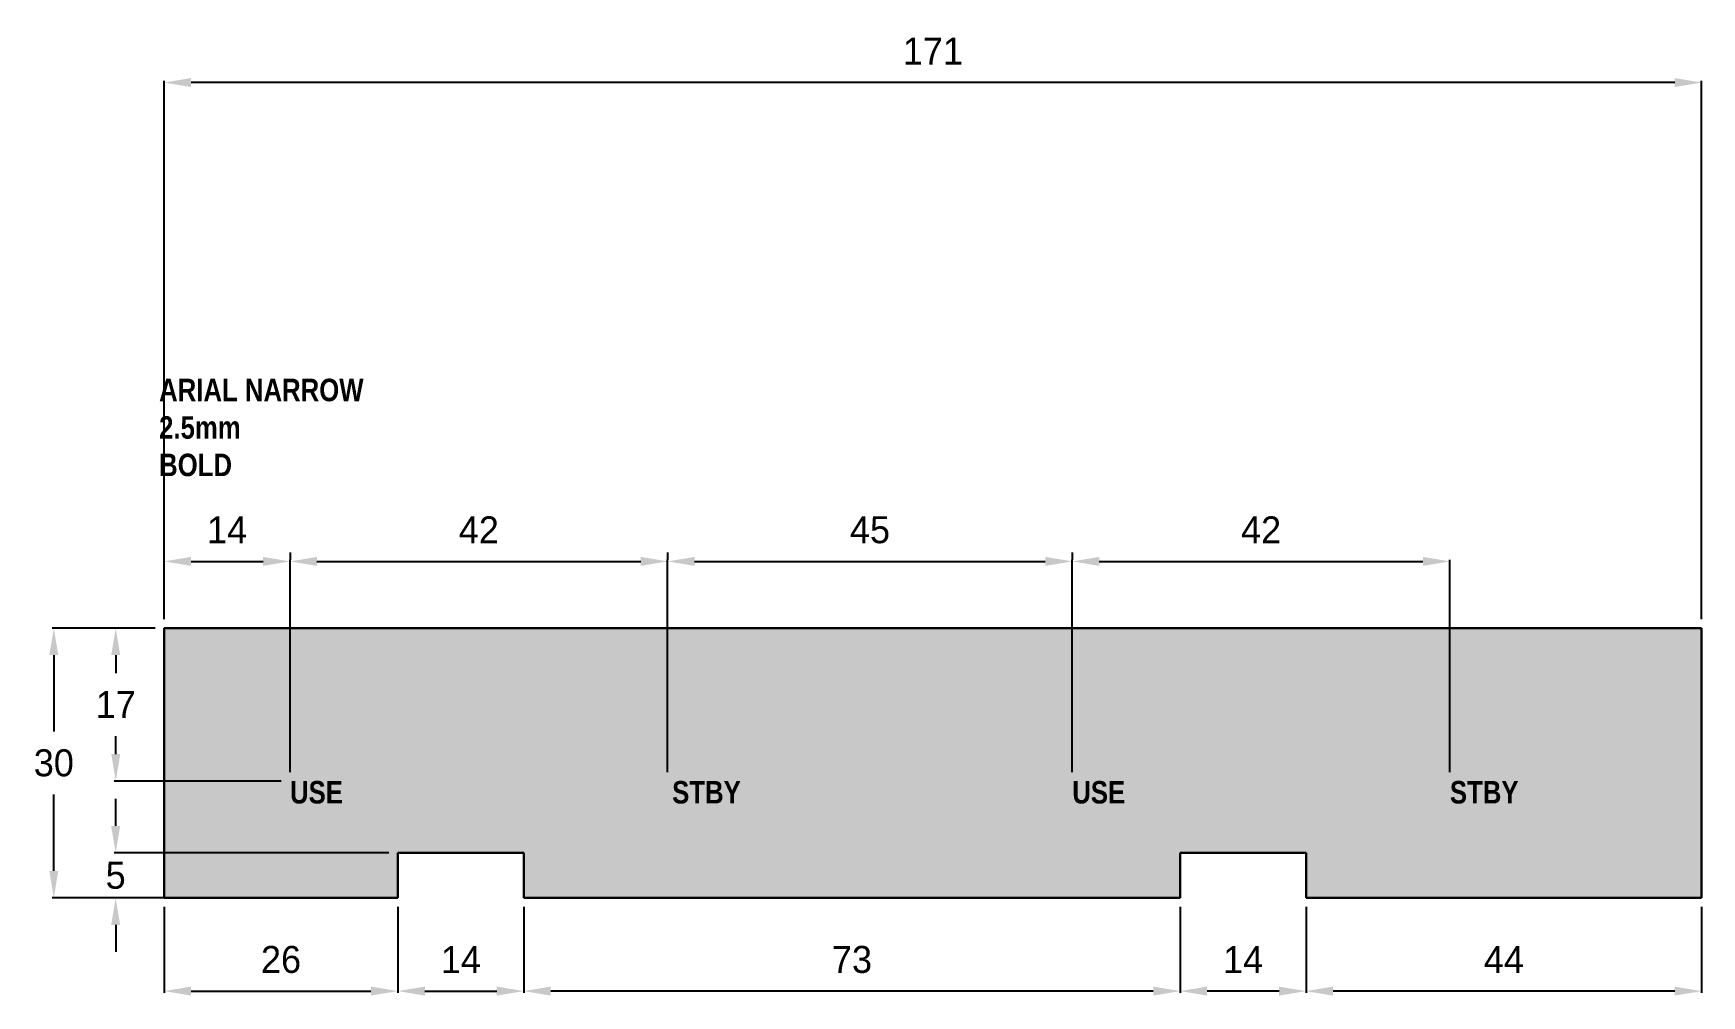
# Model space of a CAD drawing. Header units: inches. Extents: x 107 to 292, y 168 to 275.
import ezdxf

# ---------------------------------------------------------------- set-up
doc = ezdxf.new("R2010")
doc.units = ezdxf.units.IN
doc.header["$MEASUREMENT"] = 0
doc.layers.add('Koty', color=5, linetype='Continuous', lineweight=0)
doc.layers.add('Plexi', color=1, linetype='Continuous', lineweight=30, transparency=0.1)
doc.layers.add('Text', color=7, linetype='Continuous')
doc.dimstyles.get("Standard").update_dxf_attribs({"dimtxt": 3, "dimasz": 3, "dimexe": 0.18, "dimexo": 1, "dimgap": 2, "dimtad": 1, "dimtih": 1, "dimtoh": 1, "dimdec": 0, "dimzin": 0, "dimdsep": 46, "dimtxsty": 'Standard', "dimcen": 0.09, "dimadec": 0, "dimazin": 0, "dimtfac": 1, "dimtdec": 0, "dimtofl": 0, "dimtmove": 0, "dimatfit": 3, "dimfxl": 1, "dimtolj": 1, "dimtzin": 0, "dimarcsym": 0})

# ---------------------------------------------------------------- blocks, each defined once
blk = doc.blocks.new('*D3')
at = {"layer": 'Defpoints', "color": 0, "transparency": 16777216}
for p in [(121.5, 208.84), (109.23, 178.84), (121.5, 178.84)]:
    blk.add_point(p, dxfattribs=at)
at = {"layer": 'Koty', "color": 0, "lineweight": -2, "transparency": 16777216}
for p, q in [((120.5, 208.84), (109.05, 208.84)), ((109.23, 205.84), (109.23, 197.34)), ((109.23, 181.84), (109.23, 190.34)), ((120.5, 178.84), (109.05, 178.84))]:
    blk.add_line(p, q, dxfattribs=at)
at = {"layer": 'Koty', "color": 0, "transparency": 16777216}
for points in [[(108.73, 205.84), (109.73, 205.84), (109.23, 208.84)], [(108.73, 181.84), (109.73, 181.84), (109.23, 178.84)]]:
    blk.add_solid(points, dxfattribs=at)
at = {"layer": 'Koty', "color": 0, "transparency": 16777216, "insert": (109.23, 193.84), "char_height": 3, "attachment_point": 5}
blk.add_mtext('\\A1;30', dxfattribs=at)
blk = doc.blocks.new('*D4')
at = {"layer": 'Defpoints', "color": 0, "transparency": 16777216}
for p in [(116.11, 183.84), (147.5, 183.84), (147.5, 178.84)]:
    blk.add_point(p, dxfattribs=at)
at = {"layer": 'Koty', "color": 0, "lineweight": -2, "transparency": 16777216}
for p, q in [((116.11, 186.84), (116.11, 189.84)), ((146.5, 183.84), (115.93, 183.84)), ((146.5, 178.84), (115.93, 178.84)), ((116.11, 175.84), (116.11, 172.84))]:
    blk.add_line(p, q, dxfattribs=at)
at = {"layer": 'Koty', "color": 0, "transparency": 16777216}
for points in [[(115.61, 186.84), (116.61, 186.84), (116.11, 183.84)], [(115.61, 175.84), (116.61, 175.84), (116.11, 178.84)]]:
    blk.add_solid(points, dxfattribs=at)
at = {"layer": 'Koty', "color": 0, "transparency": 16777216, "insert": (116.11, 181.34), "char_height": 3, "attachment_point": 5}
blk.add_mtext('\\A1;5', dxfattribs=at)
blk = doc.blocks.new('*D5')
at = {"layer": 'Defpoints', "color": 0, "transparency": 16777216}
for p in [(147.5, 178.84), (161.5, 178.84), (161.5, 168.48)]:
    blk.add_point(p, dxfattribs=at)
at = {"layer": 'Koty', "color": 0, "lineweight": -2, "transparency": 16777216}
for p, q in [((147.5, 177.84), (147.5, 168.3)), ((161.5, 177.84), (161.5, 168.3)), ((150.5, 168.48), (158.5, 168.48))]:
    blk.add_line(p, q, dxfattribs=at)
at = {"layer": 'Koty', "color": 0, "transparency": 16777216}
for points in [[(150.5, 168.98), (150.5, 167.98), (147.5, 168.48)], [(158.5, 168.98), (158.5, 167.98), (161.5, 168.48)]]:
    blk.add_solid(points, dxfattribs=at)
at = {"layer": 'Koty', "color": 0, "transparency": 16777216, "insert": (154.5, 171.98), "char_height": 3, "attachment_point": 5}
blk.add_mtext('\\A1;14', dxfattribs=at)
blk = doc.blocks.new('*D6')
at = {"layer": 'Defpoints', "color": 0, "transparency": 16777216}
for p in [(121.5, 178.84), (147.5, 168.48), (147.5, 168.48)]:
    blk.add_point(p, dxfattribs=at)
at = {"layer": 'Koty', "color": 0, "lineweight": -2, "transparency": 16777216}
for p, q in [((121.5, 177.84), (121.5, 168.3)), ((147.5, 169.48), (147.5, 168.66)), ((124.5, 168.48), (144.5, 168.48))]:
    blk.add_line(p, q, dxfattribs=at)
at = {"layer": 'Koty', "color": 0, "transparency": 16777216}
for points in [[(124.5, 168.98), (124.5, 167.98), (121.5, 168.48)], [(144.5, 168.98), (144.5, 167.98), (147.5, 168.48)]]:
    blk.add_solid(points, dxfattribs=at)
at = {"layer": 'Koty', "color": 0, "transparency": 16777216, "insert": (134.5, 171.98), "char_height": 3, "attachment_point": 5}
blk.add_mtext('\\A1;26', dxfattribs=at)
blk = doc.blocks.new('*D7')
at = {"layer": 'Defpoints', "color": 0, "transparency": 16777216}
for p in [(161.5, 178.84), (234.5, 178.84), (161.5, 168.48)]:
    blk.add_point(p, dxfattribs=at)
at = {"layer": 'Koty', "color": 0, "lineweight": -2, "transparency": 16777216}
for p, q in [((161.5, 177.84), (161.5, 168.3)), ((234.5, 177.84), (234.5, 168.3)), ((231.5, 168.48), (164.5, 168.48))]:
    blk.add_line(p, q, dxfattribs=at)
at = {"layer": 'Koty', "color": 0, "transparency": 16777216}
for points in [[(164.5, 168.98), (164.5, 167.98), (161.5, 168.48)], [(231.5, 168.98), (231.5, 167.98), (234.5, 168.48)]]:
    blk.add_solid(points, dxfattribs=at)
at = {"layer": 'Koty', "color": 0, "transparency": 16777216, "insert": (198, 171.98), "char_height": 3, "attachment_point": 5}
blk.add_mtext('\\A1;73', dxfattribs=at)
blk = doc.blocks.new('*D8')
at = {"layer": 'Defpoints', "color": 0, "transparency": 16777216}
for p in [(234.5, 178.84), (248.5, 178.84), (234.5, 168.48)]:
    blk.add_point(p, dxfattribs=at)
at = {"layer": 'Koty', "color": 0, "lineweight": -2, "transparency": 16777216}
for p, q in [((234.5, 177.84), (234.5, 168.3)), ((248.5, 177.84), (248.5, 168.3)), ((245.5, 168.48), (237.5, 168.48))]:
    blk.add_line(p, q, dxfattribs=at)
at = {"layer": 'Koty', "color": 0, "transparency": 16777216}
for points in [[(237.5, 168.98), (237.5, 167.98), (234.5, 168.48)], [(245.5, 168.98), (245.5, 167.98), (248.5, 168.48)]]:
    blk.add_solid(points, dxfattribs=at)
at = {"layer": 'Koty', "color": 0, "transparency": 16777216, "insert": (241.5, 171.98), "char_height": 3, "attachment_point": 5}
blk.add_mtext('\\A1;14', dxfattribs=at)
blk = doc.blocks.new('*D9')
at = {"layer": 'Defpoints', "color": 0, "transparency": 16777216}
for p in [(248.5, 178.84), (292.5, 178.84), (248.5, 168.48)]:
    blk.add_point(p, dxfattribs=at)
at = {"layer": 'Koty', "color": 0, "lineweight": -2, "transparency": 16777216}
for p, q in [((248.5, 177.84), (248.5, 168.3)), ((292.5, 177.84), (292.5, 168.3)), ((289.5, 168.48), (251.5, 168.48))]:
    blk.add_line(p, q, dxfattribs=at)
at = {"layer": 'Koty', "color": 0, "transparency": 16777216}
for points in [[(251.5, 168.98), (251.5, 167.98), (248.5, 168.48)], [(289.5, 168.98), (289.5, 167.98), (292.5, 168.48)]]:
    blk.add_solid(points, dxfattribs=at)
at = {"layer": 'Koty', "color": 0, "transparency": 16777216, "insert": (270.5, 171.98), "char_height": 3, "attachment_point": 5}
blk.add_mtext('\\A1;44', dxfattribs=at)
blk = doc.blocks.new('*D10')
at = {"layer": 'Defpoints', "color": 0, "transparency": 16777216}
for p in [(135.5, 216.26), (121.5, 208.84), (135.5, 191.84)]:
    blk.add_point(p, dxfattribs=at)
at = {"layer": 'Koty', "color": 0, "lineweight": -2, "transparency": 16777216}
for p, q in [((121.5, 209.84), (121.5, 216.44)), ((124.5, 216.26), (132.5, 216.26)), ((135.5, 192.84), (135.5, 216.44))]:
    blk.add_line(p, q, dxfattribs=at)
at = {"layer": 'Koty', "color": 0, "transparency": 16777216}
for points in [[(124.5, 216.76), (124.5, 215.76), (121.5, 216.26)], [(132.5, 216.76), (132.5, 215.76), (135.5, 216.26)]]:
    blk.add_solid(points, dxfattribs=at)
at = {"layer": 'Koty', "color": 0, "transparency": 16777216, "insert": (128.5, 219.76), "char_height": 3, "attachment_point": 5}
blk.add_mtext('\\A1;14', dxfattribs=at)
blk = doc.blocks.new('*D11')
at = {"layer": 'Defpoints', "color": 0, "transparency": 16777216}
for p in [(135.5, 216.26), (177.5, 216.26), (177.5, 191.84)]:
    blk.add_point(p, dxfattribs=at)
at = {"layer": 'Koty', "color": 0, "lineweight": -2, "transparency": 16777216}
for p, q in [((135.5, 217.26), (135.5, 216.44)), ((138.5, 216.26), (174.5, 216.26)), ((177.5, 192.84), (177.5, 216.44))]:
    blk.add_line(p, q, dxfattribs=at)
at = {"layer": 'Koty', "color": 0, "transparency": 16777216}
for points in [[(138.5, 216.76), (138.5, 215.76), (135.5, 216.26)], [(174.5, 216.76), (174.5, 215.76), (177.5, 216.26)]]:
    blk.add_solid(points, dxfattribs=at)
at = {"layer": 'Koty', "color": 0, "transparency": 16777216, "insert": (156.5, 219.76), "char_height": 3, "attachment_point": 5}
blk.add_mtext('\\A1;42', dxfattribs=at)
blk = doc.blocks.new('*D12')
at = {"layer": 'Defpoints', "color": 0, "transparency": 16777216}
for p in [(177.5, 216.26), (222.5, 216.26), (222.5, 191.84)]:
    blk.add_point(p, dxfattribs=at)
at = {"layer": 'Koty', "color": 0, "lineweight": -2, "transparency": 16777216}
for p, q in [((177.5, 217.26), (177.5, 216.44)), ((180.5, 216.26), (219.5, 216.26)), ((222.5, 192.84), (222.5, 216.44))]:
    blk.add_line(p, q, dxfattribs=at)
at = {"layer": 'Koty', "color": 0, "transparency": 16777216}
for points in [[(180.5, 216.76), (180.5, 215.76), (177.5, 216.26)], [(219.5, 216.76), (219.5, 215.76), (222.5, 216.26)]]:
    blk.add_solid(points, dxfattribs=at)
at = {"layer": 'Koty', "color": 0, "transparency": 16777216, "insert": (200, 219.76), "char_height": 3, "attachment_point": 5}
blk.add_mtext('\\A1;45', dxfattribs=at)
blk = doc.blocks.new('*D13')
at = {"layer": 'Defpoints', "color": 0, "transparency": 16777216}
for p in [(222.5, 216.26), (264.5, 216.26), (264.5, 191.84)]:
    blk.add_point(p, dxfattribs=at)
at = {"layer": 'Koty', "color": 0, "lineweight": -2, "transparency": 16777216}
for p, q in [((222.5, 217.26), (222.5, 216.44)), ((225.5, 216.26), (261.5, 216.26)), ((264.5, 192.84), (264.5, 216.44))]:
    blk.add_line(p, q, dxfattribs=at)
at = {"layer": 'Koty', "color": 0, "transparency": 16777216}
for points in [[(225.5, 216.76), (225.5, 215.76), (222.5, 216.26)], [(261.5, 216.76), (261.5, 215.76), (264.5, 216.26)]]:
    blk.add_solid(points, dxfattribs=at)
at = {"layer": 'Koty', "color": 0, "transparency": 16777216, "insert": (243.5, 219.76), "char_height": 3, "attachment_point": 5}
blk.add_mtext('\\A1;42', dxfattribs=at)
blk = doc.blocks.new('*D14')
at = {"layer": 'Defpoints', "color": 0, "transparency": 16777216}
for p in [(116.12, 208.84), (121.5, 208.84), (135.5, 191.84)]:
    blk.add_point(p, dxfattribs=at)
at = {"layer": 'Koty', "color": 0, "lineweight": -2, "transparency": 16777216}
for p, q in [((120.5, 208.84), (115.94, 208.84)), ((116.12, 205.84), (116.12, 203.84)), ((116.12, 194.84), (116.12, 196.84)), ((134.5, 191.84), (115.94, 191.84))]:
    blk.add_line(p, q, dxfattribs=at)
at = {"layer": 'Koty', "color": 0, "transparency": 16777216}
for points in [[(115.62, 205.84), (116.62, 205.84), (116.12, 208.84)], [(115.62, 194.84), (116.62, 194.84), (116.12, 191.84)]]:
    blk.add_solid(points, dxfattribs=at)
at = {"layer": 'Koty', "color": 0, "transparency": 16777216, "insert": (116.12, 200.34), "char_height": 3, "attachment_point": 5}
blk.add_mtext('\\A1;17', dxfattribs=at)
blk = doc.blocks.new('*D21')
at = {"layer": 'Defpoints', "color": 0, "transparency": 16777216}
for p in [(121.5, 269.5), (121.5, 208.84), (292.5, 208.84)]:
    blk.add_point(p, dxfattribs=at)
at = {"layer": 'Plexi', "color": 0, "lineweight": -2, "transparency": 16777216}
for p, q in [((121.5, 209.84), (121.5, 269.68)), ((289.5, 269.5), (124.5, 269.5)), ((292.5, 209.84), (292.5, 269.68))]:
    blk.add_line(p, q, dxfattribs=at)
at = {"layer": 'Plexi', "color": 0, "transparency": 16777216}
for points in [[(124.5, 270), (124.5, 269), (121.5, 269.5)], [(289.5, 270), (289.5, 269), (292.5, 269.5)]]:
    blk.add_solid(points, dxfattribs=at)
at = {"layer": 'Plexi', "color": 0, "transparency": 16777216, "insert": (207, 273), "char_height": 3, "attachment_point": 5}
blk.add_mtext('\\A1;171', dxfattribs=at)

msp = doc.modelspace()

# ---------------------------------------------------------------- hatches: boundary and pattern name
at = {"layer": 'Plexi', "lineweight": 0}
msp.add_hatch(color=256, dxfattribs=at).paths.add_polyline_path([(234.5, 183.84), (248.5, 183.84), (248.5, 178.84), (292.5, 178.84), (292.5, 208.84), (121.5, 208.84), (121.5, 178.84), (147.5, 178.84), (147.5, 183.84), (161.5, 183.84), (161.5, 178.84), (234.5, 178.84)])

# ---------------------------------------------------------------- linework, layer by layer
at = {"layer": 'Koty'}
msp.add_line((135.5, 208.84), (135.5, 212.34), dxfattribs=at)
at = {"layer": 'Plexi'}
for p, q in [((292.5, 208.84), (121.5, 208.84)), ((121.5, 208.84), (121.5, 178.84)), ((292.5, 208.84), (292.5, 178.84)), ((147.5, 178.84), (147.5, 183.84)), ((147.5, 183.84), (161.5, 183.84)), ((161.5, 183.84), (161.5, 178.84)), ((248.5, 183.84), (234.5, 183.84)), ((234.5, 183.84), (234.5, 178.84)), ((248.5, 178.84), (248.5, 183.84)), ((121.5, 178.84), (147.5, 178.84)), ((161.5, 178.84), (234.5, 178.84)), ((292.5, 178.84), (248.5, 178.84))]:
    msp.add_line(p, q, dxfattribs=at)

# ---------------------------------------------------------------- texts
at = {"layer": 'Koty', "insert": (120.94, 236.57), "char_height": 2.5, "width": 63.1063, "attachment_point": 1}
msp.add_mtext('{\\fArial Narrow|b1|i0|c0|p34;ARIAL NARROW\\P2.5mm\\PBOLD}', dxfattribs=at)
at = {"layer": 'Text', "color": 121, "char_height": 2.5, "attachment_point": 1}
for s, insert in [('{\\fArial Narrow|b1|i0|c0|p34;USE}', (135.5, 191.84)), ('{\\fArial Narrow|b1|i0|c0|p34;STBY}', (178, 191.84)), ('{\\fArial Narrow|b1|i0|c0|p34;USE}', (222.5, 191.84)), ('{\\fArial Narrow|b1|i0|c0|p34;STBY}', (264.5, 191.84))]:
    msp.add_mtext(s, dxfattribs=dict(at, insert=insert))

# ---------------------------------------------------------------- dimensions: what is measured, and where the dimension line sits
at = {"layer": 'Koty'}
for base, p1, p2, picture, middle in [((135.5, 216.26), (121.5, 208.84), (135.5, 191.84), '*D10', (128.5, 219.76)), ((177.5, 216.26), (135.5, 216.26), (177.5, 191.84), '*D11', (156.5, 219.76)), ((222.5, 216.26), (177.5, 216.26), (222.5, 191.84), '*D12', (200, 219.76)), ((264.5, 216.26), (222.5, 216.26), (264.5, 191.84), '*D13', (243.5, 219.76)), ((147.5, 168.48), (121.5, 178.84), (147.5, 168.48), '*D6', (134.5, 171.98)), ((161.5, 168.48), (147.5, 178.84), (161.5, 178.84), '*D5', (154.5, 171.98)), ((161.5, 168.48), (234.5, 178.84), (161.5, 178.84), '*D7', (198, 171.98)), ((234.5, 168.48), (248.5, 178.84), (234.5, 178.84), '*D8', (241.5, 171.98)), ((248.5, 168.48), (292.5, 178.84), (248.5, 178.84), '*D9', (270.5, 171.98))]:
    dim = msp.add_linear_dim(base=base, p1=p1, p2=p2, dimstyle='Standard', dxfattribs=at)
    dim.commit()
    dim.dimension.update_dxf_attribs({"geometry": picture, "text_midpoint": middle})
for base, p1, p2, picture, middle in [((109.23, 178.84), (121.5, 208.84), (121.5, 178.84), '*D3', (109.23, 193.84)), ((116.12, 208.84), (135.5, 191.84), (121.5, 208.84), '*D14', (116.12, 200.34)), ((116.11, 183.84), (147.5, 178.84), (147.5, 183.84), '*D4', (116.11, 181.34))]:
    dim = msp.add_linear_dim(base=base, p1=p1, p2=p2, angle=90, dimstyle='Standard', dxfattribs=at)
    dim.commit()
    dim.dimension.update_dxf_attribs({"geometry": picture, "text_midpoint": middle, "dimtype": 160})
at = {"layer": 'Plexi'}
dim = msp.add_linear_dim(base=(121.5, 269.5), p1=(292.5, 208.84), p2=(121.5, 208.84), dimstyle='Standard', dxfattribs=at)
dim.commit()
dim.dimension.update_dxf_attribs({"geometry": '*D21', "text_midpoint": (207, 273)})

doc.saveas('drawing.dxf')
